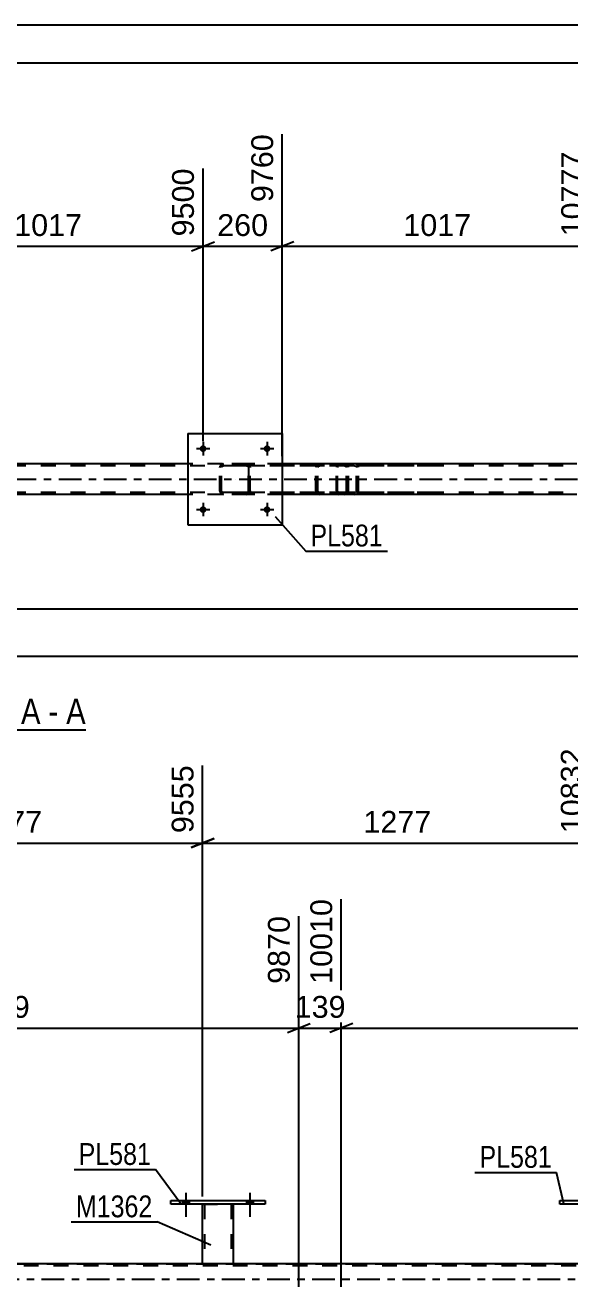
# Model space of a CAD drawing. Header units: millimetres. Extents: x 0 to 841, y 0 to 594.
# Drawn here: x 438.4 to 509.9, y 428.4 to 594 of the extents above; entities that cross this region are included whole.
import ezdxf

# ---------------------------------------------------------------- set-up
doc = ezdxf.new("R2010")
doc.units = ezdxf.units.MM
doc.linetypes.add('DXK_LINE_DOT2', pattern=[3.9198, 1.9599, -1.9599])
doc.linetypes.add('DXK_LINE_DOT3', pattern=[5.9187, 2.979, -0.9799, 0.9799, -0.9799])
doc.styles.add('Arial', font='arial.ttf', dxfattribs={"height": 0.2})
doc.styles.add('Arial Narrow', font='ARIALN.TTF', dxfattribs={"height": 0.2})

# ---------------------------------------------------------------- blocks, each defined once
blk = doc.blocks.new('Unknown-717034235-1133 - 15993')
at = {"color": 5, "linetype": 'Continuous'}
for p, q in [((841, 594), (0, 594)), ((836, 589), (5, 589))]:
    blk.add_line(p, q, dxfattribs=at)
blk = doc.blocks.new('Unknown-717034235-11 - 5378')
at = {"color": 6, "linetype": 'Continuous'}
blk.add_line((418.71, 501.55), (446.36, 501.55), dxfattribs=at)
at = {"color": 0, "linetype": 'Continuous'}
for points in [[(436.82, 502.3), (436.82, 505.8), (418.71, 505.8), (418.71, 502.3)], [(440.42, 502.3), (440.42, 505.8), (437.87, 505.8), (437.87, 502.3)], [(442.75, 502.3), (442.75, 505.8), (441.47, 505.8), (441.47, 502.3)], [(446.36, 502.3), (446.36, 505.8), (443.8, 505.8), (443.8, 502.3)]]:
    blk.add_wipeout(points, dxfattribs=at)
at = {"color": 7, "linetype": 'Continuous', "style": 'Arial Narrow'}
for s, p in [('SECTION ', (418.71, 502.3)), ('A', (437.87, 502.3)), ('A', (443.8, 502.3)), ('-', (441.47, 502.3))]:
    blk.add_text(s, height=3.34, dxfattribs=at).set_placement(p)
blk = doc.blocks.new('Bolt-717034235-5402 - 5378')
at = {"linetype": 'Continuous'}
for points in [[(462.2, 538.43, -1), (461.32, 538.43, -1)], [(470.6, 538.43, -1), (469.72, 538.43, -1)]]:
    blk.add_hatch(color=1, dxfattribs=at).paths.add_polyline_path(points)
at = {"color": 1, "linetype": 'Continuous'}
for p, q in [((460.88, 538.43), (462.64, 538.43)), ((461.76, 539.31), (461.76, 537.55)), ((469.28, 538.43), (471.04, 538.43)), ((470.16, 539.31), (470.16, 537.55))]:
    blk.add_line(p, q, dxfattribs=at)
blk = doc.blocks.new('Bolt-717034235-5403 - 5378')
at = {"linetype": 'Continuous'}
for points in [[(462.2, 530.43, -1), (461.32, 530.43, -1)], [(470.6, 530.43, -1), (469.72, 530.43, -1)]]:
    blk.add_hatch(color=1, dxfattribs=at).paths.add_polyline_path(points)
at = {"color": 1, "linetype": 'Continuous'}
for p, q in [((460.88, 530.43), (462.64, 530.43)), ((461.76, 531.31), (461.76, 529.55)), ((469.28, 530.43), (471.04, 530.43)), ((470.16, 531.31), (470.16, 529.55))]:
    blk.add_line(p, q, dxfattribs=at)
blk = doc.blocks.new('Part-717034235-5503 - 5378')
at = {"color": 2, "linetype": 'Continuous'}
for p, q in [((459.76, 540.43), (459.76, 528.43)), ((459.76, 540.43), (472.16, 540.43)), ((472.16, 540.43), (472.16, 528.43)), ((459.76, 528.43), (472.16, 528.43))]:
    blk.add_line(p, q, dxfattribs=at)
blk = doc.blocks.new('Part-717034235-5506 - 5378')
at = {"color": 7, "linetype": 'DXK_LINE_DOT2'}
for p, q in [((464.25, 536.39), (464.44, 536.43)), ((464.44, 536.43), (464.25, 536.39)), ((467.48, 536.43), (464.44, 536.43)), ((467.48, 536.43), (467.66, 536.39)), ((467.66, 536.39), (467.48, 536.43)), ((463.96, 535.95), (463.99, 536.13)), ((463.99, 536.13), (463.96, 535.95)), ((463.96, 532.91), (463.96, 535.95)), ((463.96, 532.91), (463.96, 535.95)), ((464.2, 535.95), (464.22, 536.04)), ((464.2, 532.91), (464.2, 535.95)), ((464.2, 532.91), (464.2, 535.95)), ((464.22, 536.04), (464.27, 536.12)), ((464.27, 536.12), (464.35, 536.17)), ((464.35, 536.17), (464.44, 536.19)), ((467.48, 536.19), (464.44, 536.19)), ((467.48, 536.19), (467.57, 536.17)), ((467.57, 536.17), (467.65, 536.12)), ((467.65, 536.12), (467.7, 536.04)), ((467.7, 536.04), (467.72, 535.95)), ((467.72, 532.91), (467.72, 535.95)), ((467.72, 535.95), (467.72, 532.91)), ((467.92, 536.13), (467.96, 535.95)), ((467.96, 535.95), (467.92, 536.13)), ((467.96, 532.91), (467.96, 535.95)), ((467.96, 532.91), (467.96, 535.95)), ((463.99, 532.72), (463.96, 532.91)), ((463.96, 532.91), (463.99, 532.72)), ((464.22, 532.82), (464.2, 532.91)), ((464.27, 532.74), (464.22, 532.82)), ((464.44, 532.43), (464.25, 532.46)), ((464.25, 532.46), (464.44, 532.43)), ((464.35, 532.69), (464.27, 532.74)), ((464.44, 532.67), (464.35, 532.69)), ((467.48, 532.67), (464.44, 532.67)), ((467.48, 532.43), (464.44, 532.43)), ((467.57, 532.69), (467.48, 532.67)), ((467.66, 532.46), (467.48, 532.43)), ((467.48, 532.43), (467.66, 532.46)), ((467.65, 532.74), (467.57, 532.69)), ((467.7, 532.82), (467.65, 532.74)), ((467.72, 532.91), (467.7, 532.82)), ((467.96, 532.91), (467.92, 532.72)), ((467.92, 532.72), (467.96, 532.91))]:
    blk.add_line(p, q, dxfattribs=at)
at = {"color": 7, "linetype": 'DXK_LINE_DOT3'}
blk.add_line((465.96, 534.43), (465.96, 534.43), dxfattribs=at)
at = {"color": 7, "linetype": 'DXK_LINE_DOT2'}
for centre, start, end in [((464.44, 535.95), 112.5, 157.5), ((464.44, 535.95), 112.5, 157.5), ((467.48, 535.95), 22.5, 67.5), ((467.48, 535.95), 22.5, 67.5), ((464.44, 532.91), 202.5, 247.5), ((464.44, 532.91), 202.5, 247.5), ((467.48, 532.91), 292.5, 337.5), ((467.48, 532.91), 292.5, 337.5)]:
    blk.add_arc(centre, 0.48, start, end, dxfattribs=at)
blk = doc.blocks.new('Part-717034235-5535 - 5378')
at = {"color": 7, "linetype": 'DXK_LINE_DOT2'}
for p, q in [((480.33, 536.43), (465.19, 536.43)), ((477.09, 536.43), (476.9, 536.39)), ((480.52, 536.39), (480.33, 536.43)), ((480.33, 536.19), (465.19, 536.19)), ((476.62, 536.12), (476.58, 535.95)), ((476.58, 532.91), (476.58, 535.95)), ((476.62, 536.13), (476.62, 536.12)), ((476.84, 535.95), (476.86, 536.04)), ((476.84, 532.91), (476.84, 535.95)), ((476.86, 536.04), (476.91, 536.12)), ((476.91, 536.12), (476.99, 536.17)), ((476.99, 536.17), (477.09, 536.19)), ((480.33, 536.19), (480.42, 536.17)), ((480.42, 536.17), (480.51, 536.12)), ((480.51, 536.12), (480.56, 536.04)), ((480.56, 536.04), (480.58, 535.95)), ((480.58, 532.91), (480.58, 535.95)), ((480.8, 536.12), (480.8, 536.13)), ((480.84, 535.95), (480.8, 536.12)), ((480.84, 532.91), (480.84, 535.95)), ((480.33, 532.67), (465.19, 532.67)), ((480.33, 532.43), (465.19, 532.43)), ((476.58, 532.91), (476.62, 532.73)), ((476.86, 532.82), (476.84, 532.91)), ((476.91, 532.74), (476.86, 532.82)), ((476.9, 532.47), (477.09, 532.43)), ((476.99, 532.69), (476.91, 532.74)), ((477.09, 532.67), (476.99, 532.69)), ((480.42, 532.69), (480.33, 532.67)), ((480.33, 532.43), (480.52, 532.47)), ((480.51, 532.74), (480.42, 532.69)), ((480.56, 532.82), (480.51, 532.74)), ((480.58, 532.91), (480.56, 532.82)), ((480.8, 532.73), (480.84, 532.91))]:
    blk.add_line(p, q, dxfattribs=at)
for centre, start, end in [((477.07, 535.93), 110.7583, 155.68), ((480.35, 535.93), 24.32, 69.2417), ((477.07, 532.93), 204.32, 249.2417), ((480.35, 532.93), 290.7583, 335.68)]:
    blk.add_arc(centre, 0.496, start, end, dxfattribs=at)
blk = doc.blocks.new('Part-717034235-5545 - 5378')
at = {"color": 7, "linetype": 'DXK_LINE_DOT2'}
for p, q in [((479.56, 536.43), (479.46, 536.39)), ((491.84, 536.43), (479.56, 536.43)), ((480.84, 536.43), (480.84, 536.19)), ((481.85, 536.39), (481.65, 536.43)), ((479.31, 536.13), (479.29, 535.95)), ((479.29, 532.91), (479.29, 535.95)), ((479.37, 536.29), (479.31, 536.13)), ((479.46, 536.39), (479.37, 536.29)), ((479.43, 535.95), (479.44, 536.04)), ((479.43, 532.91), (479.43, 535.95)), ((479.44, 536.04), (479.47, 536.12)), ((479.47, 536.12), (479.51, 536.17)), ((479.51, 536.17), (479.56, 536.19)), ((491.84, 536.19), (479.56, 536.19)), ((481.65, 536.19), (481.75, 536.17)), ((481.75, 536.17), (481.83, 536.12)), ((481.83, 536.12), (481.89, 536.04)), ((481.89, 536.04), (481.9, 535.95)), ((481.9, 532.91), (481.9, 535.95)), ((482.12, 536.12), (482.12, 536.13)), ((482.16, 535.95), (482.12, 536.12)), ((482.16, 532.91), (482.16, 535.95)), ((479.29, 532.91), (479.31, 532.73)), ((479.31, 532.73), (479.37, 532.57)), ((479.37, 532.57), (479.46, 532.47)), ((479.44, 532.82), (479.43, 532.91)), ((479.47, 532.74), (479.44, 532.82)), ((479.46, 532.47), (479.56, 532.43)), ((479.51, 532.69), (479.47, 532.74)), ((479.56, 532.67), (479.51, 532.69)), ((491.84, 532.67), (479.56, 532.67)), ((491.84, 532.43), (479.56, 532.43)), ((480.84, 532.43), (480.84, 532.67)), ((481.75, 532.69), (481.65, 532.67)), ((481.65, 532.43), (481.85, 532.47)), ((481.83, 532.74), (481.75, 532.69)), ((481.89, 532.82), (481.83, 532.74)), ((481.9, 532.91), (481.89, 532.82)), ((482.12, 532.73), (482.16, 532.91))]:
    blk.add_line(p, q, dxfattribs=at)
for centre, start, end in [((481.67, 535.93), 23.8494, 68.8059), ((481.67, 532.92), 291.1941, 336.1506)]:
    blk.add_arc(centre, 0.492, start, end, dxfattribs=at)
blk = doc.blocks.new('Part-717034235-5621 - 5378')
at = {"color": 2, "linetype": 'Continuous'}
for p, q in [((459.76, 536.43), (421.08, 536.43)), ((510.84, 536.43), (472.16, 536.43)), ((459.76, 532.43), (421.08, 532.43)), ((510.84, 532.43), (472.16, 532.43))]:
    blk.add_line(p, q, dxfattribs=at)
at = {"color": 7, "linetype": 'DXK_LINE_DOT2'}
for p, q in [((472.16, 536.43), (459.76, 536.43)), ((744.24, 536.19), (81.77, 536.19)), ((744.24, 532.67), (81.77, 532.67)), ((472.16, 532.43), (459.76, 532.43))]:
    blk.add_line(p, q, dxfattribs=at)
at = {"color": 7, "linetype": 'DXK_LINE_DOT3'}
blk.add_line((81.77, 534.43), (744.24, 534.43), dxfattribs=at)
blk = doc.blocks.new('Bolt-717034235-3624 - 3600')
at = {"linetype": 'Continuous'}
for points in [[(459.07, 439.28), (459.95, 439.28), (459.95, 439.76), (459.07, 439.76)], [(467.47, 439.28), (468.35, 439.28), (468.35, 439.76), (467.47, 439.76)]]:
    blk.add_hatch(color=1, dxfattribs=at).paths.add_polyline_path(points)
at = {"color": 1, "linetype": 'Continuous'}
for p, q in [((459.51, 440.76), (459.51, 437.64)), ((467.91, 440.76), (467.91, 437.64)), ((459.07, 439.76), (459.07, 439.28)), ((459.95, 439.76), (459.95, 439.28)), ((467.47, 439.76), (467.47, 439.28)), ((468.35, 439.76), (468.35, 439.28))]:
    blk.add_line(p, q, dxfattribs=at)
blk = doc.blocks.new('Bolt-717034235-3625 - 3600')
at = {"linetype": 'Continuous'}
for points in [[(459.07, 439.28), (459.95, 439.28), (459.95, 439.76), (459.07, 439.76)], [(467.47, 439.28), (468.35, 439.28), (468.35, 439.76), (467.47, 439.76)]]:
    blk.add_hatch(color=1, dxfattribs=at).paths.add_polyline_path(points)
at = {"color": 1, "linetype": 'Continuous'}
for p, q in [((459.51, 440.76), (459.51, 437.64)), ((467.91, 440.76), (467.91, 437.64)), ((459.07, 439.76), (459.07, 439.28)), ((459.95, 439.76), (459.95, 439.28)), ((467.47, 439.76), (467.47, 439.28)), ((468.35, 439.76), (468.35, 439.28))]:
    blk.add_line(p, q, dxfattribs=at)
blk = doc.blocks.new('Part-717034235-3755 - 3600')
at = {"color": 2, "linetype": 'Continuous'}
for p, q in [((508.59, 439.28), (508.59, 439.76)), ((508.59, 439.76), (520.99, 439.76)), ((520.99, 439.28), (508.59, 439.28)), ((520.99, 439.76), (520.99, 439.28))]:
    blk.add_line(p, q, dxfattribs=at)
blk = doc.blocks.new('Part-717034235-3765 - 3600')
at = {"color": 2, "linetype": 'Continuous'}
for p, q in [((457.51, 439.28), (457.51, 439.76)), ((457.51, 439.76), (469.91, 439.76)), ((469.91, 439.28), (457.51, 439.28)), ((469.91, 439.76), (469.91, 439.28))]:
    blk.add_line(p, q, dxfattribs=at)
blk = doc.blocks.new('Part-717034235-3770 - 3600')
at = {"color": 2, "linetype": 'Continuous'}
for p, q in [((461.71, 431.44), (461.71, 439.28)), ((465.71, 439.28), (465.71, 431.44)), ((465.68, 431.44), (461.71, 431.44)), ((465.71, 431.44), (465.68, 431.44))]:
    blk.add_line(p, q, dxfattribs=at)
at = {"color": 7, "linetype": 'DXK_LINE_DOT2'}
for p, q in [((461.71, 439.28), (465.71, 439.28)), ((461.71, 439.28), (461.71, 439.28)), ((461.71, 439.28), (461.71, 439.28)), ((461.95, 439.28), (461.95, 431.44)), ((465.47, 439.28), (465.47, 431.44)), ((465.71, 439.28), (465.71, 439.28)), ((465.71, 439.28), (465.71, 439.28)), ((465.46, 431.44), (465.47, 431.44))]:
    blk.add_line(p, q, dxfattribs=at)
blk = doc.blocks.new('Part-717034235-3847 - 3600')
at = {"color": 7, "linetype": 'DXK_LINE_DOT2'}
for p, q in [((742, 431.2), (79.53, 431.2)), ((104.15, 431.44), (742, 431.44)), ((465.71, 431.44), (461.71, 431.44))]:
    blk.add_line(p, q, dxfattribs=at)
at = {"color": 2, "linetype": 'Continuous'}
for p, q in [((461.71, 431.44), (414.63, 431.44)), ((512.79, 431.44), (465.71, 431.44))]:
    blk.add_line(p, q, dxfattribs=at)
at = {"color": 7, "linetype": 'DXK_LINE_DOT3'}
blk.add_line((79.53, 429.44), (742, 429.44), dxfattribs=at)
blk = doc.blocks.new('StraightDimension-717034235-6264 - 5378')
at = {"color": 7, "linetype": 'Continuous'}
blk.add_line((81.13, 511.2), (782, 511.2), dxfattribs=at)
blk = doc.blocks.new('StraightDimension-717034235-10734 - 5378')
at = {"color": 7, "linetype": 'Continuous'}
blk.add_line((81.77, 517.4), (781.36, 517.4), dxfattribs=at)
blk = doc.blocks.new('StraightDimension-717034235-15093 - 5378')
at = {"color": 7, "linetype": 'Continuous'}
for p, q in [((472.16, 537.43), (472.16, 579.69)), ((512.84, 539.43), (512.84, 577.41)), ((473.66, 565.59), (470.66, 564.39)), ((472.16, 564.99), (512.84, 564.99)), ((511.34, 564.39), (514.34, 565.59))]:
    blk.add_line(p, q, dxfattribs=at)
at = {"color": 0, "linetype": 'Continuous'}
blk.add_wipeout([(512.24, 578.01), (508.04, 578.01), (508.04, 565.69), (512.24, 565.69)], dxfattribs=at)
at = {"color": 0}
blk.add_wipeout([(497.54, 565.74), (497.54, 569.94), (487.45, 569.94), (487.45, 565.74)], dxfattribs=at)
at = {"color": 3, "linetype": 'Continuous', "style": 'Arial'}
blk.add_text('10777', height=2.865, rotation=90.0002, dxfattribs=at).set_placement((511.64, 566.29))
at = {"color": 3, "style": 'Arial'}
blk.add_text('1017', height=2.865, dxfattribs=at).set_placement((488.05, 566.34))
blk = doc.blocks.new('StraightDimension-717034235-15094 - 5378')
at = {"color": 7, "linetype": 'Continuous'}
for p, q in [((472.16, 537.43), (472.16, 579.69)), ((461.76, 539.43), (461.76, 575.19)), ((460.26, 564.39), (463.26, 565.59)), ((461.76, 564.99), (472.16, 564.99)), ((473.66, 565.59), (470.66, 564.39))]:
    blk.add_line(p, q, dxfattribs=at)
at = {"color": 0}
blk.add_wipeout([(470.89, 565.74), (470.89, 569.94), (463.02, 569.94), (463.02, 565.74)], dxfattribs=at)
at = {"color": 3, "style": 'Arial'}
blk.add_text('260', height=2.865, dxfattribs=at).set_placement((463.62, 566.34))
at = {"color": 0, "linetype": 'Continuous'}
blk.add_wipeout([(471.56, 580.29), (467.36, 580.29), (467.36, 570.19), (471.56, 570.19)], dxfattribs=at)
at = {"color": 3, "linetype": 'Continuous', "style": 'Arial'}
blk.add_text('9760', height=2.865, rotation=90.0002, dxfattribs=at).set_placement((470.96, 570.79))
blk = doc.blocks.new('StraightDimension-717034235-15095 - 5378')
at = {"color": 7, "linetype": 'Continuous'}
for p, q in [((421.08, 537.43), (421.08, 579.69)), ((461.76, 539.43), (461.76, 575.19)), ((422.58, 565.59), (419.58, 564.39)), ((421.08, 564.99), (461.76, 564.99)), ((460.26, 564.39), (463.26, 565.59))]:
    blk.add_line(p, q, dxfattribs=at)
at = {"color": 0, "linetype": 'Continuous'}
blk.add_wipeout([(461.16, 575.79), (456.96, 575.79), (456.96, 565.69), (461.16, 565.69)], dxfattribs=at)
at = {"color": 0}
blk.add_wipeout([(446.46, 565.74), (446.46, 569.94), (436.37, 569.94), (436.37, 565.74)], dxfattribs=at)
at = {"color": 3, "linetype": 'Continuous', "style": 'Arial'}
blk.add_text('9500', height=2.865, rotation=90.0002, dxfattribs=at).set_placement((460.56, 566.29))
at = {"color": 3, "style": 'Arial'}
blk.add_text('1017', height=2.865, dxfattribs=at).set_placement((436.97, 566.34))
blk = doc.blocks.new('StraightDimension-717034235-17134 - 3600')
at = {"color": 7, "linetype": 'Continuous'}
for p, q in [((512.79, 440.28), (512.79, 499.08)), ((461.71, 440.28), (461.71, 496.86)), ((463.21, 487.27), (460.21, 486.07)), ((511.29, 486.07), (514.29, 487.27)), ((461.71, 486.67), (512.79, 486.67))]:
    blk.add_line(p, q, dxfattribs=at)
at = {"color": 0, "linetype": 'Continuous'}
blk.add_wipeout([(512.19, 499.68), (507.99, 499.68), (507.99, 487.37), (512.19, 487.37)], dxfattribs=at)
at = {"color": 0}
blk.add_wipeout([(492.3, 487.42), (492.3, 491.62), (482.21, 491.62), (482.21, 487.42)], dxfattribs=at)
at = {"color": 3, "linetype": 'Continuous', "style": 'Arial'}
blk.add_text('10832', height=2.865, rotation=90.0002, dxfattribs=at).set_placement((511.59, 487.97))
at = {"color": 3, "style": 'Arial'}
blk.add_text('1277', height=2.865, dxfattribs=at).set_placement((482.81, 488.02))
blk = doc.blocks.new('StraightDimension-717034235-17135 - 3600')
at = {"color": 7, "linetype": 'Continuous'}
for p, q in [((410.63, 440.28), (410.63, 496.86)), ((461.71, 440.28), (461.71, 496.86)), ((412.13, 487.27), (409.13, 486.07)), ((460.21, 486.07), (463.21, 487.27)), ((410.63, 486.67), (461.71, 486.67))]:
    blk.add_line(p, q, dxfattribs=at)
at = {"color": 0, "linetype": 'Continuous'}
blk.add_wipeout([(461.11, 497.46), (456.91, 497.46), (456.91, 487.37), (461.11, 487.37)], dxfattribs=at)
at = {"color": 0}
blk.add_wipeout([(441.22, 487.42), (441.22, 491.62), (431.13, 491.62), (431.13, 487.42)], dxfattribs=at)
at = {"color": 3, "linetype": 'Continuous', "style": 'Arial'}
blk.add_text('9555', height=2.865, rotation=90.0002, dxfattribs=at).set_placement((460.51, 487.97))
at = {"color": 3, "style": 'Arial'}
blk.add_text('1277', height=2.865, dxfattribs=at).set_placement((431.73, 488.02))
blk = doc.blocks.new('StraightDimension-717034235-17324 - 3600')
at = {"color": 7, "linetype": 'Continuous'}
for p, q in [((479.91, 428.44), (479.91, 479.31)), ((559.47, 428.44), (559.47, 479.31)), ((481.41, 462.99), (478.41, 461.79)), ((479.91, 462.39), (559.47, 462.39)), ((557.97, 461.79), (560.97, 462.99))]:
    blk.add_line(p, q, dxfattribs=at)
at = {"color": 0, "linetype": 'Continuous'}
blk.add_wipeout([(558.87, 479.91), (554.67, 479.91), (554.67, 467.59), (558.87, 467.59)], dxfattribs=at)
at = {"color": 0}
blk.add_wipeout([(524.74, 463.14), (524.74, 467.34), (514.64, 467.34), (514.64, 463.14)], dxfattribs=at)
at = {"color": 3, "linetype": 'Continuous', "style": 'Arial'}
blk.add_text('11999', height=2.865, rotation=90.0002, dxfattribs=at).set_placement((558.27, 468.19))
at = {"color": 3, "style": 'Arial'}
blk.add_text('1989', height=2.865, dxfattribs=at).set_placement((515.24, 463.74))
blk = doc.blocks.new('StraightDimension-717034235-17325 - 3600')
at = {"color": 7, "linetype": 'Continuous'}
for p, q in [((479.91, 428.44), (479.91, 479.31)), ((474.34, 428.44), (474.34, 477.09)), ((472.84, 461.79), (475.84, 462.99)), ((474.34, 462.39), (479.91, 462.39)), ((481.41, 462.99), (478.41, 461.79))]:
    blk.add_line(p, q, dxfattribs=at)
at = {"color": 0}
blk.add_wipeout([(481.06, 463.14), (481.06, 467.34), (473.19, 467.34), (473.19, 463.14)], dxfattribs=at)
at = {"color": 3, "style": 'Arial'}
blk.add_text('139', height=2.865, dxfattribs=at).set_placement((473.79, 463.74))
at = {"color": 0, "linetype": 'Continuous'}
blk.add_wipeout([(479.31, 479.91), (475.11, 479.91), (475.11, 467.59), (479.31, 467.59)], dxfattribs=at)
at = {"color": 3, "linetype": 'Continuous', "style": 'Arial'}
blk.add_text('10010', height=2.865, rotation=90.0002, dxfattribs=at).set_placement((478.71, 468.19))
blk = doc.blocks.new('StraightDimension-717034235-17326 - 3600')
at = {"color": 7, "linetype": 'Continuous'}
for p, q in [((394.78, 428.44), (394.78, 477.09)), ((474.34, 428.44), (474.34, 477.09)), ((396.28, 462.99), (393.28, 461.79)), ((394.78, 462.39), (474.34, 462.39)), ((472.84, 461.79), (475.84, 462.99))]:
    blk.add_line(p, q, dxfattribs=at)
at = {"color": 0, "linetype": 'Continuous'}
blk.add_wipeout([(473.74, 477.69), (469.54, 477.69), (469.54, 467.59), (473.74, 467.59)], dxfattribs=at)
at = {"color": 0}
blk.add_wipeout([(439.61, 463.14), (439.61, 467.34), (429.51, 467.34), (429.51, 463.14)], dxfattribs=at)
at = {"color": 3, "linetype": 'Continuous', "style": 'Arial'}
blk.add_text('9870', height=2.865, rotation=90.0002, dxfattribs=at).set_placement((473.14, 468.19))
at = {"color": 3, "style": 'Arial'}
blk.add_text('1989', height=2.865, dxfattribs=at).set_placement((430.11, 463.74))
blk = doc.blocks.new('Mark-717034235-5499 - 5378')
at = {"color": 0}
blk.add_wipeout([(485.36, 525.6), (485.36, 528.6), (475.86, 528.6), (475.86, 525.6)], dxfattribs=at)
blk.add_wipeout([(485.36, 525.6), (485.36, 528.6), (475.86, 528.6), (475.86, 525.6)], dxfattribs=at)
at = {"color": 30, "linetype": 'Continuous'}
for p, q in [((471.23, 529.52), (475.26, 525)), ((475.26, 525), (485.96, 525))]:
    blk.add_line(p, q, dxfattribs=at)
at = {"color": 3, "style": 'Arial Narrow'}
blk.add_text('PL581', height=2.863, dxfattribs=at).set_placement((475.86, 525.6))
blk = doc.blocks.new('Mark-717034235-3751 - 3600')
at = {"color": 0}
blk.add_wipeout([(507.55, 444.05), (507.55, 447.05), (498.05, 447.05), (498.05, 444.05)], dxfattribs=at)
blk.add_wipeout([(507.55, 444.05), (507.55, 447.05), (498.05, 447.05), (498.05, 444.05)], dxfattribs=at)
at = {"color": 30, "linetype": 'Continuous'}
for p in [(497.45, 443.45), (509.13, 439.34)]:
    blk.add_line(p, (508.15, 443.45), dxfattribs=at)
at = {"color": 3, "style": 'Arial Narrow'}
blk.add_text('PL581', height=2.863, dxfattribs=at).set_placement((498.05, 444.05))
blk = doc.blocks.new('Mark-717034235-3761 - 3600')
at = {"color": 0}
blk.add_wipeout([(454.94, 444.43), (454.94, 447.43), (445.43, 447.43), (445.43, 444.43)], dxfattribs=at)
blk.add_wipeout([(454.94, 444.43), (454.94, 447.43), (445.43, 447.43), (445.43, 444.43)], dxfattribs=at)
at = {"color": 30, "linetype": 'Continuous'}
for p in [(444.83, 443.83), (458.86, 439.33)]:
    blk.add_line(p, (455.54, 443.83), dxfattribs=at)
at = {"color": 3, "style": 'Arial Narrow'}
blk.add_text('PL581', height=2.863, dxfattribs=at).set_placement((445.43, 444.43))
blk = doc.blocks.new('Mark-717034235-3766 - 3600')
at = {"color": 0}
blk.add_wipeout([(455.12, 437.56), (455.12, 440.56), (445.07, 440.56), (445.07, 437.56)], dxfattribs=at)
blk.add_wipeout([(455.12, 437.56), (455.12, 440.56), (445.07, 440.56), (445.07, 437.56)], dxfattribs=at)
at = {"color": 30, "linetype": 'Continuous'}
for p in [(444.47, 436.96), (462.8, 433.9)]:
    blk.add_line(p, (455.72, 436.96), dxfattribs=at)
at = {"color": 3, "style": 'Arial Narrow'}
blk.add_text('M1362', height=2.863, dxfattribs=at).set_placement((445.07, 437.56))

msp = doc.modelspace()

# ---------------------------------------------------------------- block references
for name in ['Unknown-717034235-1133 - 15993', 'Part-717034235-5503 - 5378', 'Part-717034235-5621 - 5378', 'Bolt-717034235-5402 - 5378', 'Part-717034235-5506 - 5378', 'Part-717034235-5535 - 5378', 'Part-717034235-5545 - 5378', 'Bolt-717034235-5403 - 5378', 'Bolt-717034235-3624 - 3600', 'Bolt-717034235-3625 - 3600', 'Part-717034235-3765 - 3600', 'Part-717034235-3770 - 3600', 'Part-717034235-3755 - 3600', 'Part-717034235-3847 - 3600']:
    msp.add_blockref(name, (0, 0))

# ---------------------------------------------------------------- next in the draw order: block references
for name in ['StraightDimension-717034235-15093 - 5378', 'StraightDimension-717034235-6264 - 5378', 'Unknown-717034235-11 - 5378', 'StraightDimension-717034235-17134 - 3600']:
    msp.add_blockref(name, (0, 0))

# ---------------------------------------------------------------- next in the draw order: block references
for name in ['StraightDimension-717034235-15094 - 5378', 'StraightDimension-717034235-10734 - 5378', 'StraightDimension-717034235-17135 - 3600', 'StraightDimension-717034235-17324 - 3600']:
    msp.add_blockref(name, (0, 0))

# ---------------------------------------------------------------- next in the draw order: block references
for name in ['StraightDimension-717034235-15095 - 5378', 'Mark-717034235-5499 - 5378', 'StraightDimension-717034235-17325 - 3600', 'Mark-717034235-3751 - 3600']:
    msp.add_blockref(name, (0, 0))

# ---------------------------------------------------------------- next in the draw order: block references
msp.add_blockref('StraightDimension-717034235-17326 - 3600', (0, 0))

# ---------------------------------------------------------------- next in the draw order: block references
msp.add_blockref('Mark-717034235-3761 - 3600', (0, 0))

# ---------------------------------------------------------------- next in the draw order: block references
msp.add_blockref('Mark-717034235-3766 - 3600', (0, 0))

doc.saveas('drawing.dxf')
